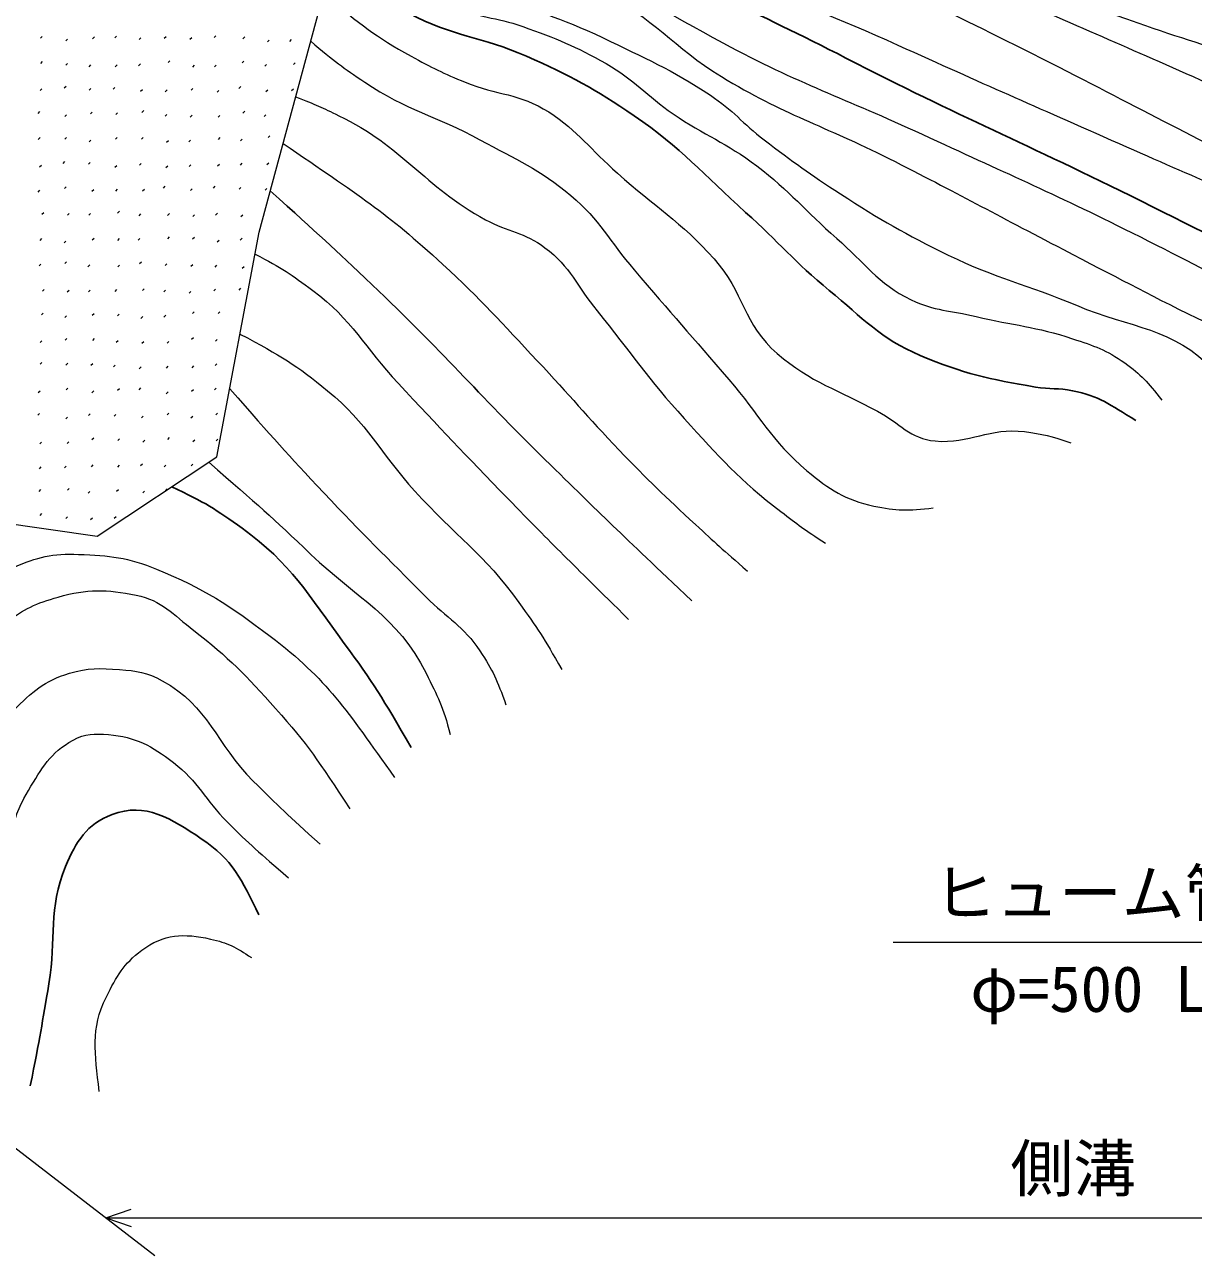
# Model space of a CAD drawing. Units: millimetres, scale not verified. Extents: x 40000 to 680000, y 20000 to 380000.
# Drawn here: x 177990 to 224496, y 230814 to 279768 of the extents above; entities that cross this region are included whole.
import ezdxf
from ezdxf.enums import TextEntityAlignment as Align

# ---------------------------------------------------------------- set-up
doc = ezdxf.new("R2010")
doc.units = ezdxf.units.MM
doc.header["$LTSCALE"] = 1000
doc.layers.add('M-BGD', color=7, linetype='Continuous', lineweight=13)
doc.layers.add('M-STR-HTXT', color=7, linetype='Continuous', lineweight=13)
doc.styles.add('ＭＳ ゴシック', font='')
doc.styles.get('ＭＳ ゴシック').set_extended_font_data('MS Gothic')

msp = doc.modelspace()

# ---------------------------------------------------------------- linework, layer by layer
at = {"layer": 'M-BGD'}
for p, q in [((187321, 271510), (191821, 288169)), ((178620, 279229), (178690, 279299)), ((179627, 279120), (179698, 279191)), ((180696, 279209), (180766, 279279)), ((181575, 279236), (181646, 279307)), ((182550, 279175), (182621, 279245)), ((183548, 279225), (183618, 279295)), ((184567, 279189), (184638, 279260)), ((185533, 279255), (185603, 279326)), ((186678, 279208), (186749, 279279)), ((187649, 279080), (187719, 279150)), ((188545, 279102), (188615, 279173)), ((178631, 278225), (178702, 278296)), ((179629, 278152), (179700, 278222)), ((180558, 278092), (180629, 278163)), ((181597, 278094), (181668, 278164)), ((182525, 278131), (182596, 278202)), ((183697, 278264), (183767, 278334)), ((184685, 278080), (184755, 278151)), ((185547, 278088), (185618, 278158)), ((186642, 278245), (186713, 278316)), ((187548, 278117), (187618, 278188)), ((188687, 278177), (188758, 278248)), ((178603, 277141), (178674, 277212)), ((179571, 277252), (179642, 277322)), ((180556, 277162), (180626, 277233)), ((181511, 277194), (181581, 277264)), ((182608, 277118), (182678, 277189)), ((183589, 277099), (183660, 277170)), ((184619, 277158), (184690, 277228)), ((185648, 277079), (185719, 277150)), ((186520, 277231), (186591, 277301)), ((187591, 277108), (187662, 277178)), ((188612, 277149), (188683, 277219)), ((178530, 276236), (178601, 276307)), ((179592, 276111), (179662, 276182)), ((180614, 276221), (180685, 276292)), ((181619, 276189), (181690, 276260)), ((182659, 276275), (182730, 276346)), ((183577, 276125), (183648, 276196)), ((184584, 276092), (184655, 276163)), ((185687, 276085), (185757, 276156)), ((186679, 276251), (186750, 276322)), ((187520, 276111), (187590, 276181)), ((178536, 275202), (178607, 275273)), ((179591, 275207), (179662, 275278)), ((180561, 275108), (180632, 275178)), ((181602, 275206), (181673, 275277)), ((182643, 275207), (182714, 275278)), ((183642, 275090), (183713, 275161)), ((184520, 275106), (184591, 275177)), ((185702, 275201), (185773, 275272)), ((186581, 275140), (186652, 275210)), ((187681, 275275), (187752, 275346)), ((178587, 274105), (178657, 274176)), ((179521, 274249), (179592, 274319)), ((180529, 274213), (180599, 274284)), ((181587, 274094), (181658, 274165)), ((182562, 274171), (182632, 274242)), ((183614, 274080), (183685, 274151)), ((184532, 274118), (184603, 274189)), ((185669, 274149), (185739, 274219)), ((186580, 274183), (186651, 274254)), ((187633, 274203), (187704, 274274)), ((178524, 273110), (178595, 273181)), ((179579, 273249), (179650, 273319)), ((180668, 273143), (180739, 273214)), ((181617, 273146), (181688, 273217)), ((182684, 273156), (182755, 273227)), ((183514, 273266), (183585, 273337)), ((184592, 273167), (184663, 273237)), ((185504, 273269), (185575, 273340)), ((186523, 273224), (186594, 273294)), ((187564, 273186), (187635, 273256)), ((178681, 272227), (178752, 272298)), ((179693, 272189), (179764, 272259)), ((180540, 272184), (180611, 272255)), ((181689, 272272), (181760, 272342)), ((182549, 272166), (182620, 272237)), ((183682, 272180), (183753, 272251)), ((184681, 272136), (184751, 272207)), ((185590, 272192), (185661, 272263)), ((186598, 272130), (186669, 272201)), ((178604, 271185), (178675, 271256)), ((180683, 271208), (180754, 271279)), ((181698, 271185), (181768, 271255)), ((182505, 271196), (182575, 271266)), ((183691, 271251), (183762, 271322)), ((184677, 271246), (184747, 271317)), ((185641, 262576), (187321, 271510)), ((186570, 271198), (186641, 271269)), ((179559, 271084), (179630, 271154)), ((185657, 271122), (185728, 271193)), ((178570, 270171), (178641, 270242)), ((179590, 270265), (179661, 270336)), ((182565, 270264), (182635, 270334)), ((183581, 270183), (183652, 270254)), ((184607, 270162), (184678, 270232)), ((180512, 270140), (180583, 270211)), ((181698, 270133), (181768, 270204)), ((185567, 270127), (185638, 270198)), ((186650, 270081), (186721, 270152)), ((182681, 269188), (182752, 269259)), ((185520, 269177), (185591, 269248)), ((186527, 269211), (186598, 269281)), ((178699, 269165), (178769, 269235)), ((179690, 269137), (179761, 269207)), ((180531, 269137), (180601, 269208)), ((181594, 269156), (181665, 269227)), ((183529, 269133), (183599, 269203)), ((184540, 269086), (184610, 269156)), ((178658, 268222), (178729, 268293)), ((180682, 268211), (180752, 268282)), ((184668, 268273), (184739, 268344)), ((185691, 268275), (185762, 268346)), ((186697, 268261), (186713, 268277)), ((179594, 268119), (179664, 268189)), ((181684, 268184), (181755, 268254)), ((182621, 268084), (182692, 268154)), ((183535, 268135), (183606, 268206)), ((184634, 267251), (184704, 267322)), ((178608, 267120), (178678, 267191)), ((179603, 267211), (179674, 267282)), ((180699, 267210), (180769, 267281)), ((181636, 267137), (181707, 267208)), ((182658, 267095), (182728, 267165)), ((183665, 267097), (183735, 267168)), ((185585, 267171), (185656, 267242)), ((178604, 266256), (178675, 266326)), ((179637, 266225), (179708, 266296)), ((180629, 266224), (180700, 266294)), ((181528, 266157), (181599, 266227)), ((182552, 266080), (182623, 266151)), ((183638, 266108), (183708, 266179)), ((184652, 266123), (184723, 266194)), ((185573, 266204), (185644, 266275)), ((178536, 265135), (178607, 265205)), ((179643, 265239), (179714, 265310)), ((180672, 265127), (180742, 265197)), ((181691, 265228), (181762, 265298)), ((182550, 265248), (182620, 265318)), ((183625, 265085), (183696, 265156)), ((184637, 265188), (184708, 265258)), ((185545, 265235), (185615, 265306)), ((178512, 264231), (178583, 264301)), ((179629, 264087), (179700, 264158)), ((180528, 264214), (180598, 264285)), ((181554, 264188), (181624, 264258)), ((182641, 264122), (182712, 264193)), ((183659, 264248), (183729, 264319)), ((184607, 264126), (184678, 264197)), ((185597, 264247), (185667, 264318)), ((178593, 263090), (178664, 263160)), ((179685, 263105), (179756, 263176)), ((180670, 263260), (180740, 263331)), ((181701, 263228), (181772, 263299)), ((182697, 263163), (182768, 263234)), ((183692, 263269), (183762, 263340)), ((184689, 263188), (184760, 263259)), ((185612, 263210), (185682, 263281)), ((180872, 259419), (185641, 262576)), ((178584, 262104), (178655, 262174)), ((179579, 262141), (179649, 262211)), ((180653, 262185), (180724, 262256)), ((181701, 262170), (181772, 262241)), ((182605, 262228), (182676, 262299)), ((183538, 262177), (183609, 262247)), ((184616, 262220), (184686, 262291)), ((178571, 261200), (178642, 261271)), ((179695, 261247), (179766, 261317)), ((180518, 261130), (180588, 261200)), ((181650, 261208), (181721, 261279)), ((182689, 261145), (182760, 261216)), ((183597, 261234), (183668, 261304)), ((173953, 260427), (180872, 259419)), ((178608, 260248), (178678, 260318)), ((179632, 260119), (179702, 260189)), ((180616, 260079), (180687, 260150)), ((181558, 260136), (181629, 260207))]:
    msp.add_line(p, q, dxfattribs=at)
for points, knots in [([(201472, 291466), (203424, 289602), (204059, 288980), (205941, 287678), (207716, 286448), (208853, 285981), (210746, 284942), (212807, 283812), (213930, 283108), (216069, 282133), (218421, 281061), (219845, 280714), (222279, 279841), (225588, 278655), (227565, 278308), (230780, 276884), (233758, 275566), (235271, 274506), (238099, 272892), (240202, 271692), (241400, 271047), (243422, 269713), (245731, 268190), (247044, 267335), (249114, 265500), (251148, 263695), (252071, 262447), (253771, 260325), (255945, 257612), (256572, 256484), (258724, 252932)], [0, 0, 0, 0, 1, 1, 1, 2, 2, 2, 3, 3, 3, 4, 4, 4, 5, 5, 5, 6, 6, 6, 7, 7, 7, 8, 8, 8, 9, 9, 9, 10, 10, 10, 10]), ([(199768, 290884), (201290, 289240), (201877, 288695), (203427, 287530), (205565, 285923), (207089, 285528), (209489, 284351), (212472, 282888), (214216, 282225), (217252, 280876), (220654, 279365), (222581, 278563), (225975, 277032), (228990, 275672), (230742, 275036), (233663, 273484), (236226, 272122), (237577, 271204), (240021, 269640), (242732, 267903), (244283, 266962), (246822, 264982), (248999, 263285), (250241, 262317), (252071, 260251), (254099, 257960), (254694, 256837), (256433, 253745)], [0, 0, 0, 0, 1, 1, 1, 2, 2, 2, 3, 3, 3, 4, 4, 4, 5, 5, 5, 6, 6, 6, 7, 7, 7, 8, 8, 8, 9, 9, 9, 9]), ([(197798, 290211), (199421, 288814), (199962, 288420), (201431, 287382), (204049, 285532), (205774, 284900), (208602, 283390), (212396, 281364), (214597, 280377), (218434, 278437), (222249, 276508), (224342, 275339), (228193, 273484), (231790, 271751), (234007, 271191), (237507, 269270), (240274, 267752), (241826, 266856), (244309, 264908), (246528, 263167), (247721, 262104), (249631, 260029), (251357, 258155), (251928, 257390), (253697, 254928)], [0, 0, 0, 0, 1, 1, 1, 2, 2, 2, 3, 3, 3, 4, 4, 4, 5, 5, 5, 6, 6, 6, 7, 7, 7, 8, 8, 8, 8]), ([(196295, 289698), (199121, 287296), (199884, 286604), (202318, 284794), (203881, 283633), (204698, 282884), (206384, 281911), (208757, 280543), (210250, 280090), (212742, 278954), (216165, 277394), (218102, 276565), (221539, 275036), (224657, 273649), (226437, 272944), (229523, 271488), (232583, 270044), (234358, 269339), (237286, 267644), (239711, 266239), (241022, 265343), (243200, 263578), (246119, 261211), (247018, 260005), (249853, 256628)], [0, 0, 0, 0, 1, 1, 1, 2, 2, 2, 3, 3, 3, 4, 4, 4, 5, 5, 5, 6, 6, 6, 7, 7, 7, 8, 8, 8, 8]), ([(192844, 288519), (194345, 286883), (194819, 286358), (196256, 285164), (197643, 284012), (198520, 283492), (200027, 282503), (202225, 281060), (203477, 280273), (205793, 279028), (208786, 277419), (210621, 276836), (213703, 275406), (216972, 273889), (218833, 273098), (222057, 271488), (225640, 269698), (227599, 268596), (231076, 266609), (232976, 265522), (234092, 264987), (235881, 263725), (237226, 262777), (237693, 262413), (239208, 261138)], [0, 0, 0, 0, 1, 1, 1, 2, 2, 2, 3, 3, 3, 4, 4, 4, 5, 5, 5, 6, 6, 6, 7, 7, 7, 8, 8, 8, 8]), ([(191586, 287297), (193022, 285647), (193476, 285071), (194926, 283907), (196044, 283010), (196646, 282418), (197957, 281837), (199077, 281341), (199880, 281549), (200988, 281024), (203030, 280058), (203791, 278874), (205719, 277698), (208188, 276191), (209790, 275748), (212372, 274445), (215105, 273065), (216604, 272231), (219321, 270822), (221397, 269747), (222546, 269118), (224644, 268087), (225700, 267569), (226404, 267486), (227379, 266830), (228094, 266350), (228367, 266120), (229080, 265426)], [0, 0, 0, 0, 1, 1, 1, 2, 2, 2, 3, 3, 3, 4, 4, 4, 5, 5, 5, 6, 6, 6, 7, 7, 7, 8, 8, 8, 9, 9, 9, 9]), ([(191119, 285569), (192254, 284325), (192623, 283907), (193743, 283020), (194773, 282205), (195395, 281794), (196552, 281172), (198215, 280278), (199286, 280068), (200988, 279250), (202699, 278427), (203689, 278002), (205275, 276958), (206183, 276361), (206555, 275843), (207419, 275184), (208573, 274305), (209231, 273826), (210450, 273040), (212070, 271996), (213006, 271445), (214738, 270601), (216661, 269663), (217868, 269437), (219839, 268605), (222017, 267685), (223689, 267738), (225310, 266017), (225718, 265584), (225932, 265394), (226271, 264834)], [0, 0, 0, 0, 1, 1, 1, 2, 2, 2, 3, 3, 3, 4, 4, 4, 5, 5, 5, 6, 6, 6, 7, 7, 7, 8, 8, 8, 9, 9, 9, 10, 10, 10, 10]), ([(190656, 283855), (191481, 282977), (191758, 282694), (192560, 282059), (193446, 281358), (193977, 280987), (195000, 280507), (196034, 280021), (196735, 280083), (197809, 279694), (199146, 279208), (199900, 278918), (201136, 278215), (202265, 277573), (202725, 276953), (203797, 276219), (205060, 275355), (205903, 275073), (207124, 274149), (208460, 273137), (209037, 272365), (210302, 271266), (211433, 270284), (211914, 269483), (213260, 268826), (214197, 268369), (214832, 268405), (215847, 268161), (217345, 267801), (218229, 267762), (219691, 267274), (220537, 266992), (221037, 266833), (221761, 266313), (222424, 265836), (222665, 265553), (223240, 264834)], [0, 0, 0, 0, 1, 1, 1, 2, 2, 2, 3, 3, 3, 4, 4, 4, 5, 5, 5, 6, 6, 6, 7, 7, 7, 8, 8, 8, 9, 9, 9, 10, 10, 10, 11, 11, 11, 12, 12, 12, 12]), ([(189875, 280963), (191437, 279743), (191907, 279308), (193373, 278511), (194190, 278066), (194656, 277828), (195517, 277476), (196794, 276954), (197688, 277044), (198844, 276293), (200044, 275513), (200509, 274804), (201579, 273853), (203078, 272522), (204085, 271945), (205423, 270453), (206605, 269135), (206591, 267832), (207937, 266682), (209304, 265515), (210348, 265247), (211929, 264391), (212815, 263911), (213218, 263303), (214221, 263208), (215608, 263077), (216389, 263768), (217769, 263578), (218504, 263476), (218827, 263416), (219617, 263134)], [0, 0, 0, 0, 1, 1, 1, 2, 2, 2, 3, 3, 3, 4, 4, 4, 5, 5, 5, 6, 6, 6, 7, 7, 7, 8, 8, 8, 9, 9, 9, 10, 10, 10, 10]), ([(189374, 279110), (190319, 278300), (190652, 278068), (191525, 277476), (193181, 276352), (194353, 276145), (196109, 275184), (197564, 274388), (198461, 274034), (199731, 272966), (200891, 271991), (201257, 271160), (202244, 270009), (203711, 268300), (204546, 267354), (206015, 265647), (207230, 264235), (207694, 263225), (209120, 262025), (210019, 261268), (210633, 260871), (211781, 260620), (212684, 260423), (213139, 260435), (214147, 260547)], [0, 0, 0, 0, 1, 1, 1, 2, 2, 2, 3, 3, 3, 4, 4, 4, 5, 5, 5, 6, 6, 6, 7, 7, 7, 8, 8, 8, 8]), ([(188774, 276889), (189580, 276601), (189830, 276459), (190490, 276145), (193016, 274945), (193874, 273341), (196330, 272005), (197227, 271517), (197879, 271508), (198696, 270896), (199714, 270134), (199962, 269368), (200766, 268383), (202129, 266713), (202788, 265688), (204240, 264095), (205644, 262555), (206428, 261661), (208085, 260399), (208760, 259884), (209006, 259687), (209859, 259142)], [0, 0, 0, 0, 1, 1, 1, 2, 2, 2, 3, 3, 3, 4, 4, 4, 5, 5, 5, 6, 6, 6, 7, 7, 7, 7]), ([(188275, 275041), (191338, 272941), (192337, 272337), (194630, 270231), (196179, 268808), (196957, 267917), (198400, 266387), (199690, 265019), (200350, 264194), (201653, 262838), (202799, 261646), (203467, 261002), (204684, 259881), (205481, 259147), (205746, 258907), (206754, 258033)], [0, 0, 0, 0, 1, 1, 1, 2, 2, 2, 3, 3, 3, 4, 4, 4, 5, 5, 5, 5]), ([(187158, 270643), (188244, 270080), (188604, 269829), (189455, 269196), (191029, 268025), (191518, 266934), (192856, 265500), (194542, 263692), (195493, 262687), (197217, 260916), (199070, 259015), (199680, 258417), (202023, 256111)], [0, 0, 0, 0, 1, 1, 1, 2, 2, 2, 3, 3, 3, 4, 4, 4, 4]), ([(186560, 267461), (188208, 266591), (188793, 266234), (190047, 265204), (191644, 263892), (192135, 262745), (193521, 261212), (195111, 259454), (196283, 258705), (197661, 256776), (198378, 255773), (198650, 255386), (199361, 254115)], [0, 0, 0, 0, 1, 1, 1, 2, 2, 2, 3, 3, 3, 4, 4, 4, 4]), ([(186150, 265283), (187928, 263265), (188403, 262728), (189899, 261138), (191452, 259487), (192370, 258608), (193965, 256998), (194798, 256157), (195455, 255841), (196109, 254854), (196622, 254079), (196789, 253701), (197144, 252710)], [0, 0, 0, 0, 1, 1, 1, 2, 2, 2, 3, 3, 3, 4, 4, 4, 4]), ([(185315, 262360), (187293, 260655), (187835, 260174), (189381, 258698), (191243, 256922), (192810, 256266), (193965, 253967), (194425, 253052), (194642, 252632), (194926, 251528)], [0, 0, 0, 0, 1, 1, 1, 2, 2, 2, 3, 3, 3, 3]), ([(171861, 234303), (171701, 239515), (171575, 241075), (171935, 245392), (172169, 248204), (171626, 250006), (172822, 252563), (173721, 254485), (174340, 255584), (175853, 257072), (176418, 257628), (176829, 257859), (177553, 258181), (178495, 258600), (179111, 258737), (180140, 258698), (181374, 258652), (182103, 258575), (183245, 258107), (185138, 257332), (186124, 256680), (187755, 255446), (190087, 253680), (190766, 252530), (192708, 249827)], [0, 0, 0, 0, 1, 1, 1, 2, 2, 2, 3, 3, 3, 4, 4, 4, 5, 5, 5, 6, 6, 6, 7, 7, 7, 8, 8, 8, 8]), ([(172674, 233859), (172826, 237490), (172866, 238409), (172970, 241326), (173065, 244011), (172586, 245583), (173191, 248201), (173653, 250196), (174070, 251318), (175113, 253080), (175829, 254287), (176177, 255067), (177257, 255963), (177953, 256540), (178459, 256747), (179327, 256998), (180493, 257335), (181243, 257310), (182432, 257072), (183462, 256866), (183891, 256307), (184724, 255667), (186117, 254598), (186805, 253871), (187977, 252563), (189271, 251117), (189668, 250490), (190934, 248570)], [0, 0, 0, 0, 1, 1, 1, 2, 2, 2, 3, 3, 3, 4, 4, 4, 5, 5, 5, 6, 6, 6, 7, 7, 7, 8, 8, 8, 9, 9, 9, 9]), ([(174078, 233563), (174542, 237892), (174652, 239022), (175113, 242509), (175461, 245140), (175267, 246707), (176075, 249236), (176499, 250565), (176576, 251492), (177553, 252489), (178282, 253232), (178775, 253662), (179771, 253967), (180518, 254196), (180987, 254167), (181767, 254115), (182452, 254070), (182865, 254000), (183467, 253671), (185315, 252663), (185599, 251167), (187090, 249679), (188102, 248669), (188455, 248331), (189751, 247166)], [0, 0, 0, 0, 1, 1, 1, 2, 2, 2, 3, 3, 3, 4, 4, 4, 5, 5, 5, 6, 6, 6, 7, 7, 7, 8, 8, 8, 8]), ([(176001, 232011), (175724, 233911), (175711, 234575), (175705, 236225), (175692, 239415), (176432, 241150), (177036, 244283), (177416, 246257), (177099, 247592), (178144, 249310), (178687, 250201), (179004, 250804), (179919, 251306), (180406, 251573), (180770, 251577), (181323, 251528), (182418, 251429), (183042, 251092), (183911, 250419), (184896, 249655), (185175, 248937), (186055, 248053), (186963, 247140), (187308, 246848), (188494, 245835)], [0, 0, 0, 0, 1, 1, 1, 2, 2, 2, 3, 3, 3, 4, 4, 4, 5, 5, 5, 6, 6, 6, 7, 7, 7, 8, 8, 8, 8]), ([(180954, 237334), (180803, 238898), (180589, 239783), (181249, 241104), (181655, 241915), (181926, 242411), (182654, 242952), (183522, 243598), (184335, 243639), (185389, 243396), (186069, 243239), (186408, 243077), (187016, 242656)], [0, 0, 0, 0, 1, 1, 1, 2, 2, 2, 3, 3, 3, 4, 4, 4, 4])]:
    msp.add_open_spline(points, degree=3, knots=knots, dxfattribs=at)
at = {"layer": 'M-BGD', "lineweight": 25}
for points, knots in [([(203293, 291569), (205853, 289490), (206674, 288830), (209046, 287382), (211471, 285902), (212941, 285251), (215551, 284129), (218582, 282827), (220357, 282287), (223461, 281172), (225679, 280376), (226390, 280125), (229154, 279176)], [0, 0, 0, 0, 1, 1, 1, 2, 2, 2, 3, 3, 3, 4, 4, 4, 4]), ([(240787, 263221), (238720, 264567), (236973, 265194), (234476, 266535), (229812, 269040), (227165, 270381), (222426, 272744), (217861, 275021), (215206, 276099), (210672, 278437), (206963, 280349), (204735, 281191), (201283, 283538), (198425, 285481), (197412, 286318), (194348, 289032)], [0, 0, 0, 0, 1, 1, 1, 2, 2, 2, 3, 3, 3, 4, 4, 4, 5, 5, 5, 5]), ([(190215, 282222), (191549, 281207), (192030, 280888), (193299, 280211), (195008, 279299), (196185, 279293), (197957, 278511), (199707, 277738), (200666, 277226), (202244, 276145), (204136, 274850), (204974, 273832), (206680, 272301), (208003, 271113), (208635, 270326), (210007, 269196), (211349, 268090), (212028, 267286), (213629, 266609), (215339, 265885), (216382, 265662), (218213, 265352), (218785, 265255), (219122, 265318), (219691, 265204), (220755, 264990), (221158, 264659), (222205, 264021)], [0, 0, 0, 0, 1, 1, 1, 2, 2, 2, 3, 3, 3, 4, 4, 4, 5, 5, 5, 6, 6, 6, 7, 7, 7, 8, 8, 8, 9, 9, 9, 9]), ([(204536, 256850), (201690, 259546), (200954, 260250), (198696, 262469), (195972, 265144), (194593, 266792), (191821, 269418), (190257, 270899), (189740, 271387), (187764, 273151)], [0, 0, 0, 0, 1, 1, 1, 2, 2, 2, 3, 3, 3, 3]), ([(183844, 261386), (185156, 260777), (185614, 260475), (186646, 259733), (188589, 258337), (189293, 257077), (190712, 255150), (191852, 253602), (192232, 252994), (193373, 251010)], [0, 0, 0, 0, 1, 1, 1, 2, 2, 2, 3, 3, 3, 3]), ([(187311, 244357), (186640, 245748), (186258, 246569), (185020, 247388), (183822, 248180), (182814, 248857), (181471, 248349), (180457, 247965), (180043, 247278), (179623, 246279), (178911, 244585), (179256, 243435), (178958, 241621), (178696, 240029), (178598, 239510), (178218, 237555)], [0, 0, 0, 0, 1, 1, 1, 2, 2, 2, 3, 3, 3, 4, 4, 4, 5, 5, 5, 5])]:
    msp.add_open_spline(points, degree=3, knots=knots, dxfattribs=at)
at = {"layer": 'M-STR-HTXT'}
for p, q in [((134500, 268268), (183167, 230814)), ((243161, 243261), (212547, 243261)), ((181228, 232307), (182228, 232657)), ((181228, 232307), (266384, 232307)), ((181228, 232307), (182228, 231957))]:
    msp.add_line(p, q, dxfattribs=at)

# ---------------------------------------------------------------- texts
at = {"layer": 'M-STR-HTXT', "style": 'ＭＳ ゴシック'}
for s, p in [('ヒューム管', (220397, 243761)), ('φ=500 L=10.0', (223425, 239948)), ('側溝\u3000L=166.0', (225331, 232807))]:
    msp.add_text(s, height=1833, dxfattribs=at).set_placement(p, align=Align.BOTTOM_CENTER)

doc.saveas('drawing.dxf')
